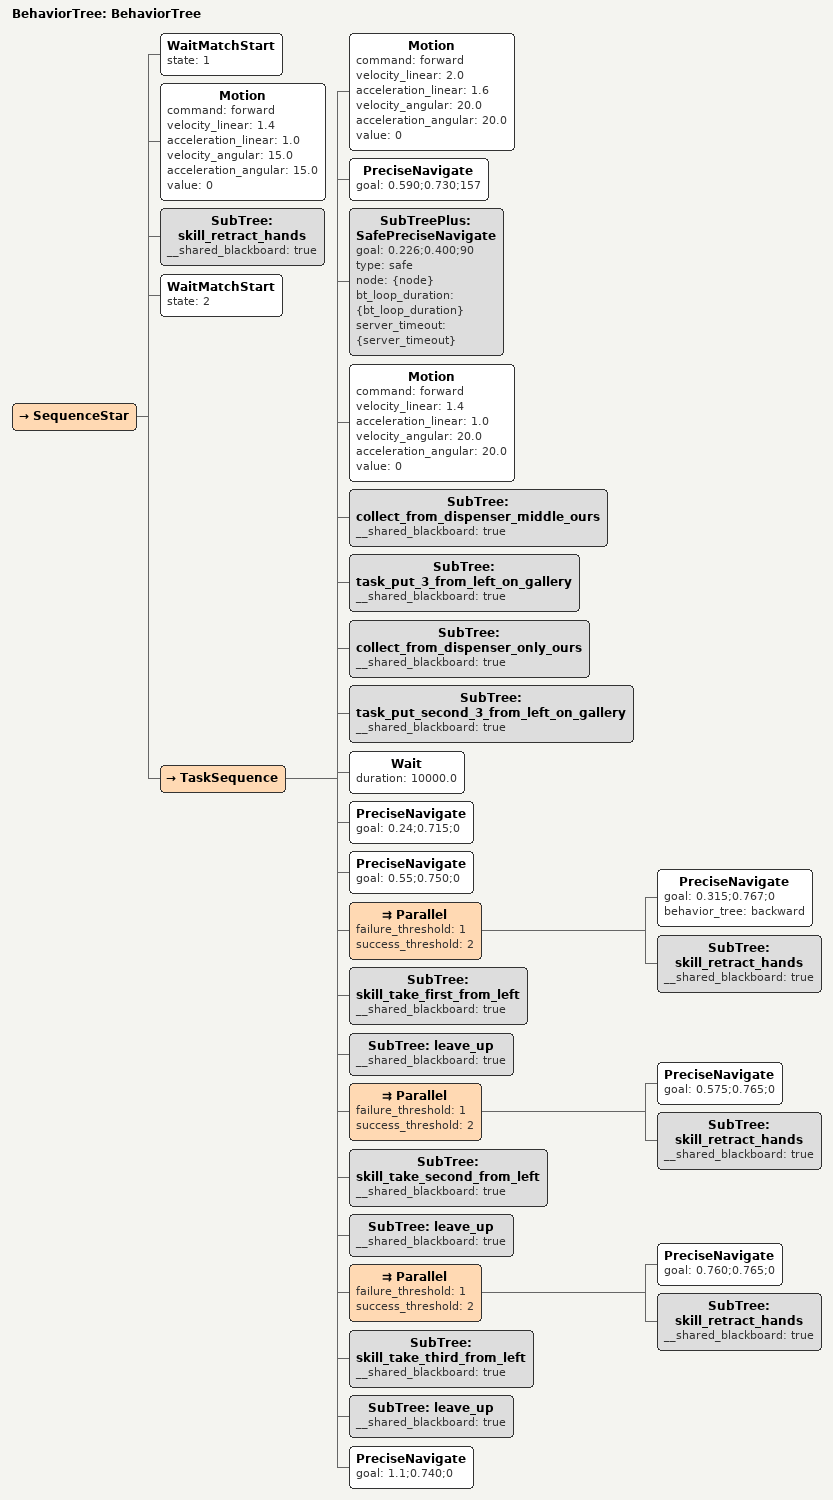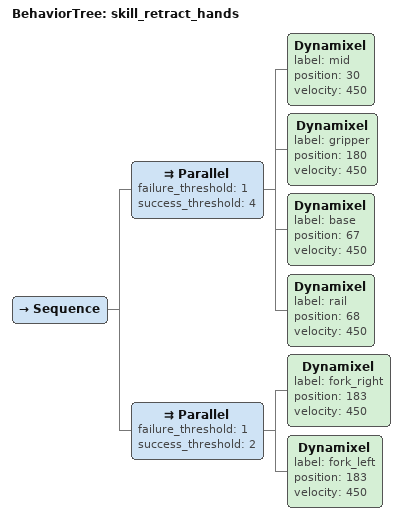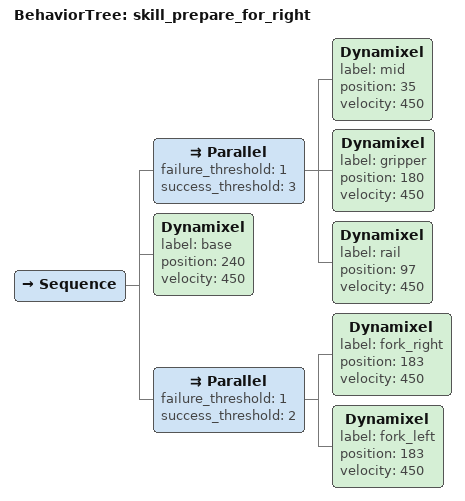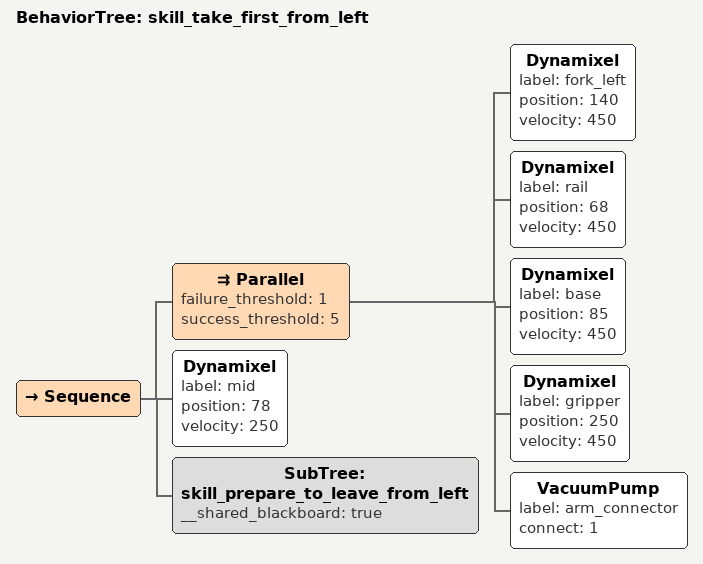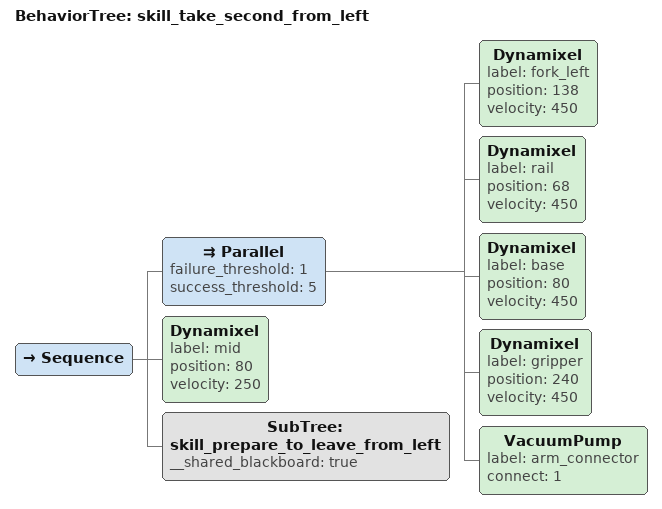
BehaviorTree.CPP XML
<BehaviorTree ID="BehaviorTree">
    <SequenceStar>

        <WaitMatchStart state="1"/>

        <Motion command="forward" velocity_linear="1.4" acceleration_linear="1.0" velocity_angular="15.0" acceleration_angular="15.0" value="0"/>

 <SubTree ID="skill_retract_hands" __shared_blackboard="true"/>
        <WaitMatchStart state="2"/>

        <!--Wait duration="1" /-->
 <TaskSequence>

  <!--SubTree ID="collect_from_dispenser_middle_far" __shared_blackboard="true" /-->

         <!-- Ubrzaj kretanje za izlazak napred -->
  <Motion command="forward" velocity_linear="2.0" acceleration_linear="1.6" velocity_angular="20.0" acceleration_angular="20.0" value="0"/>

                <PreciseNavigate goal="0.590;0.730;157"/>
  <!--SubTreePlus ID="SafePreciseNavigate" goal="0.590;0.730;157" type="safe" node="{node}" bt_loop_duration="{bt_loop_duration}" server_timeout="{server_timeout}" /-->

  <SubTreePlus ID="SafePreciseNavigate" goal="0.226;0.400;90" type="safe" node="{node}" bt_loop_duration="{bt_loop_duration}" server_timeout="{server_timeout}"/>

  <Motion command="forward" velocity_linear="1.4" acceleration_linear="1.0" velocity_angular="20.0" acceleration_angular="20.0" value="0"/>
  <SubTree ID="collect_from_dispenser_middle_ours" __shared_blackboard="true"/>

  <SubTree ID="task_put_3_from_left_on_gallery" __shared_blackboard="true"/>

  <SubTree ID="collect_from_dispenser_only_ours" __shared_blackboard="true"/>

  <SubTree ID="task_put_second_3_from_left_on_gallery" __shared_blackboard="true"/>

  <Wait duration="10000.0"/>
                <PreciseNavigate goal="0.24;0.715;0"/>
                <PreciseNavigate goal="0.55;0.750;0"/>

  <!-- Ostavljanje pakova gornji red -->

  <Parallel failure_threshold="1" success_threshold="2">
   <PreciseNavigate goal="0.315;0.767;0" behavior_tree="backward"/>
   <SubTree ID="skill_retract_hands" __shared_blackboard="true"/>
  </Parallel>
  <SubTree ID="skill_take_first_from_left" __shared_blackboard="true"/>
  <SubTree ID="leave_up" __shared_blackboard="true"/>

  <Parallel failure_threshold="1" success_threshold="2">
   <PreciseNavigate goal="0.575;0.765;0"/>
   <SubTree ID="skill_retract_hands" __shared_blackboard="true"/>
  </Parallel>
  <SubTree ID="skill_take_second_from_left" __shared_blackboard="true"/>
  <SubTree ID="leave_up" __shared_blackboard="true"/>

  <Parallel failure_threshold="1" success_threshold="2">
   <PreciseNavigate goal="0.760;0.765;0"/>
   <SubTree ID="skill_retract_hands" __shared_blackboard="true"/>
  </Parallel>
  <SubTree ID="skill_take_third_from_left" __shared_blackboard="true"/>
  <SubTree ID="leave_up" __shared_blackboard="true"/>

  <PreciseNavigate goal="1.1;0.740;0"/>

  <!-- Go home -->
	    </TaskSequence>

        <!-- Stop the motion driver / `can_id` and `message` must be decimals, not hexadecimals. -->
    </SequenceStar>
</BehaviorTree>

<BehaviorTree ID="skill_retract_hands">
    <Sequence>

        <Parallel failure_threshold="1" success_threshold="4">
            <Dynamixel label="mid" position="30" velocity="450"/>
            <Dynamixel label="gripper" position="180" velocity="450"/>
            <Dynamixel label="base" position="67" velocity="450"/>
            <Dynamixel label="rail" position="68" velocity="450"/>
        </Parallel>

        <Parallel failure_threshold="1" success_threshold="2">
  <Dynamixel label="fork_right" position="183" velocity="450"/>
  <Dynamixel label="fork_left" position="183" velocity="450"/>
        </Parallel>

    </Sequence>
</BehaviorTree>

<BehaviorTree ID="skill_prepare_for_right">
    <Sequence>

        <Parallel failure_threshold="1" success_threshold="3">
            <Dynamixel label="mid" position="35" velocity="450"/>
            <Dynamixel label="gripper" position="180" velocity="450"/>
            <Dynamixel label="rail" position="97" velocity="450"/>
        </Parallel>

 <Dynamixel label="base" position="240" velocity="450"/>

        <Parallel failure_threshold="1" success_threshold="2">
  <Dynamixel label="fork_right" position="183" velocity="450"/>
  <Dynamixel label="fork_left" position="183" velocity="450"/>
        </Parallel>

    </Sequence>
</BehaviorTree>

<BehaviorTree ID="skill_take_first_from_left">
    <Sequence>

        <Parallel failure_threshold="1" success_threshold="5">
  <Dynamixel label="fork_left" position="140" velocity="450"/>
  <Dynamixel label="rail" position="68" velocity="450"/>
  <Dynamixel label="base" position="85" velocity="450"/>
  <Dynamixel label="gripper" position="250" velocity="450"/>
  <VacuumPump label="arm_connector" connect="1"/>
        </Parallel>

        <Dynamixel label="mid" position="78" velocity="250"/>

        <SubTree ID="skill_prepare_to_leave_from_left" __shared_blackboard="true"/>

    </Sequence>
</BehaviorTree>

<BehaviorTree ID="skill_take_second_from_left">
    <Sequence>
        <Parallel failure_threshold="1" success_threshold="5">
  <Dynamixel label="fork_left" position="138" velocity="450"/>
  <Dynamixel label="rail" position="68" velocity="450"/>
  <Dynamixel label="base" position="80" velocity="450"/>
  <Dynamixel label="gripper" position="240" velocity="450"/>
  <VacuumPump label="arm_connector" connect="1"/>
        </Parallel>

        <Dynamixel label="mid" position="80" velocity="250"/>

 <SubTree ID="skill_prepare_to_leave_from_left" __shared_blackboard="true"/>
    </Sequence>
</BehaviorTree>
